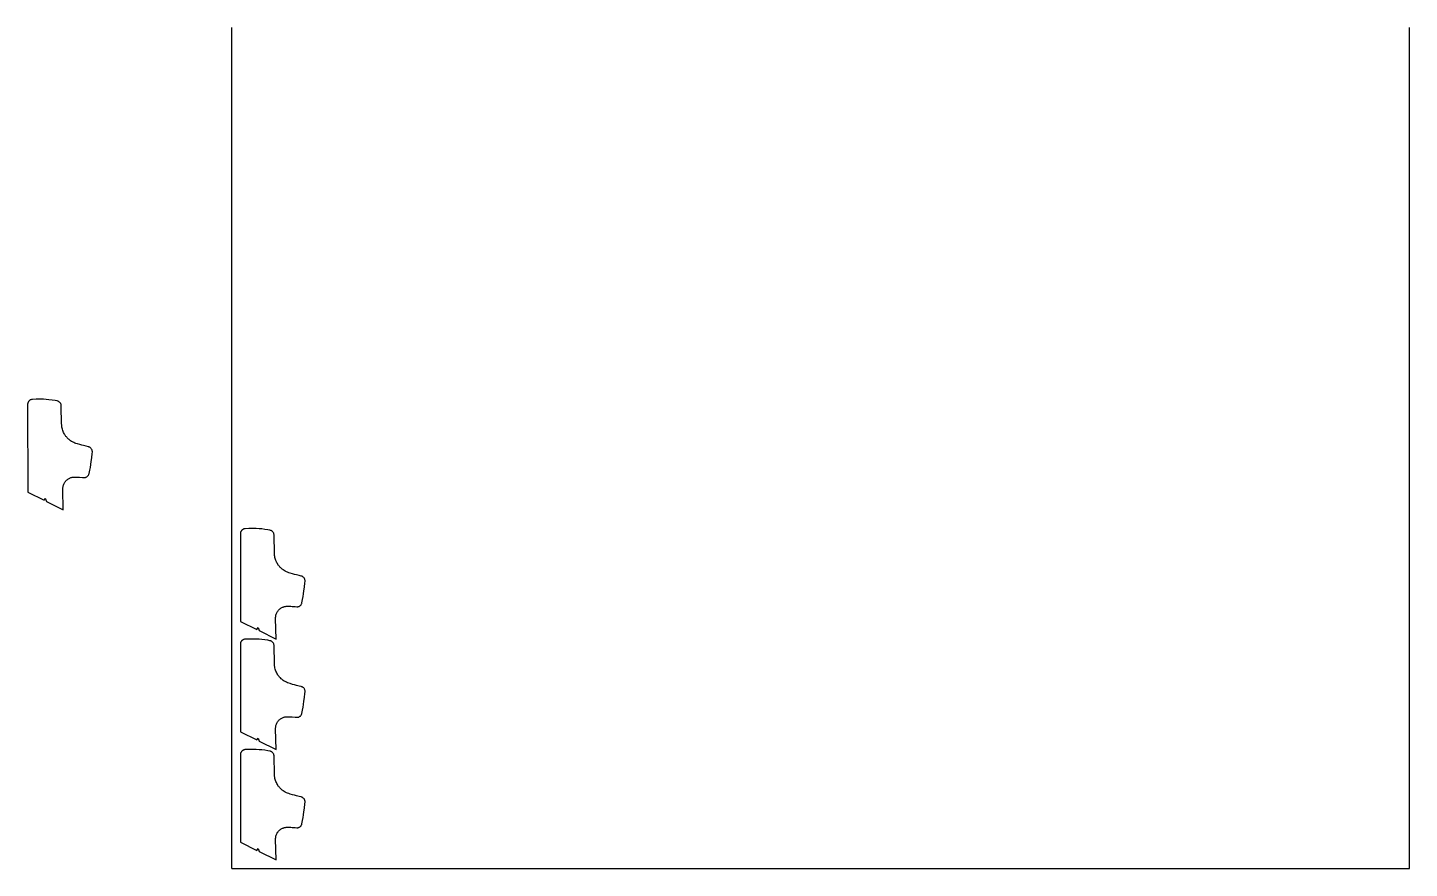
# Model space of a CAD drawing. Header units: millimetres. Extents: x -243 to 1400, y 0 to 1000.
import ezdxf

# ---------------------------------------------------------------- set-up
doc = ezdxf.new("R2010")
doc.units = ezdxf.units.MM
doc.layers.add('MIDL_IN_LYCRA_2100', color=7, linetype='Continuous')

msp = doc.modelspace()

# ---------------------------------------------------------------- linework, layer by layer
for p, q in [((0, 0), (0, 1000)), ((1400, 0), (1400, 1000)), ((0, 0), (1400, 0))]:
    msp.add_line(p, q)
at = {"layer": 'MIDL_IN_LYCRA_2100', "color": 0}
for points in [[(-201.1, 451.2), (-201.1, 452.1), (-201, 453.1), (-200.9, 454), (-200.7, 455), (-200.4, 455.9), (-200, 456.8), (-199.7, 457.7), (-199.2, 458.6), (-198.7, 459.4), (-198.1, 460.2), (-197.5, 460.9), (-196.8, 461.6), (-196, 462.3), (-195.3, 462.9), (-194.5, 463.4), (-193.6, 463.9), (-192.9, 464.3), (-192.3, 464.5), (-191.5, 464.8), (-190.9, 465), (-190.1, 465.2), (-189.4, 465.4), (-188.5, 465.5), (-187.8, 465.5), (-187.3, 465.5), (-186.7, 465.5), (-183.1, 465.4), (-181.4, 465.3), (-177.9, 465), (-176, 464.8), (-175.4, 464.8), (-174.8, 464.9), (-174.3, 465), (-173.7, 465.2), (-173.2, 465.4), (-172.7, 465.7), (-172.2, 466), (-171.7, 466.4), (-171.3, 466.8), (-170.9, 467.2), (-170.6, 467.7), (-170.3, 468.3), (-170.1, 468.8), (-169.9, 469.5), (-169.1, 473.5), (-168.4, 477), (-167.9, 480.2), (-167.4, 483.9), (-166.8, 488.3), (-166.2, 493.3), (-166, 495.1), (-166, 495.7), (-166.1, 496.3), (-166.2, 496.9), (-166.4, 497.6), (-166.6, 498.2), (-166.9, 498.7), (-167.3, 499.2), (-167.7, 499.7), (-168.1, 500.2), (-168.6, 500.5), (-169.2, 500.9), (-169.7, 501.1), (-170.2, 501.3), (-170.6, 501.4), (-173.3, 502), (-176.4, 502.8), (-178.7, 503.4), (-181, 504), (-183.7, 504.9), (-185.5, 505.4), (-186.8, 505.9), (-188.2, 506.5), (-188.9, 506.8), (-189.6, 507.2), (-190.9, 507.9), (-192.1, 508.7), (-192.7, 509.2), (-193.2, 509.6), (-193.8, 510.1), (-194.4, 510.6), (-195.4, 511.6), (-195.9, 512.1), (-196.5, 512.7), (-196.9, 513.3), (-197.4, 513.8), (-197.8, 514.5), (-198.3, 515.1), (-199, 516.2), (-199.6, 517.4), (-200.2, 518.5), (-200.8, 519.8), (-201.2, 521), (-201.6, 522.3), (-202, 523.6), (-202.2, 524.8), (-202.3, 525.7), (-202.4, 526.6), (-202.5, 527.4), (-202.6, 528.3), (-203, 550.2), (-203, 550.6), (-203.1, 551.2), (-203.2, 551.8), (-203.4, 552.4), (-203.7, 552.9), (-204, 553.4), (-204.3, 553.8), (-204.7, 554.3), (-205.2, 554.7), (-205.8, 555.1), (-206.1, 555.3), (-206.4, 555.5), (-206.8, 555.6), (-207.1, 555.8), (-207.8, 556), (-210.4, 556.4), (-214, 557), (-217.6, 557.4), (-220.8, 557.7), (-224.3, 557.9), (-228.4, 557.9), (-233, 557.9), (-237.4, 557.8), (-237.8, 557.7), (-238.2, 557.7), (-239, 557.4), (-239.4, 557.3), (-239.8, 557.1), (-240.2, 556.9), (-240.6, 556.6), (-240.9, 556.3), (-241.2, 556), (-241.6, 555.7), (-241.8, 555.3), (-242.1, 554.9), (-242.3, 554.5), (-242.5, 554.1), (-242.7, 553.7), (-242.8, 553.3), (-242.9, 552.9), (-243, 552.4), (-243, 552), (-242.8, 447.5), (-223.3, 437.8), (-222, 440.2), (-220.7, 436.5), (-200.6, 426.5), (-201.1, 451.2)], [(-201.1, 451.2), (-201.1, 452.1), (-201, 453.1), (-200.9, 454), (-200.7, 455), (-200.4, 455.9), (-200, 456.8), (-199.7, 457.7), (-199.2, 458.6), (-198.7, 459.4), (-198.1, 460.2), (-197.5, 460.9), (-196.8, 461.6), (-196, 462.3), (-195.3, 462.9), (-194.5, 463.4), (-193.6, 463.9), (-192.9, 464.3), (-192.3, 464.5), (-191.5, 464.8), (-190.9, 465), (-190.1, 465.2), (-189.4, 465.4), (-188.5, 465.5), (-187.8, 465.5), (-187.3, 465.5), (-186.7, 465.5), (-183.1, 465.4), (-181.4, 465.3), (-177.9, 465), (-176, 464.8), (-175.4, 464.8), (-174.8, 464.9), (-174.3, 465), (-173.7, 465.2), (-173.2, 465.4), (-172.7, 465.7), (-172.2, 466), (-171.7, 466.4), (-171.3, 466.8), (-170.9, 467.2), (-170.6, 467.7), (-170.3, 468.3), (-170.1, 468.8), (-169.9, 469.5), (-169.1, 473.5), (-168.4, 477), (-167.9, 480.2), (-167.4, 483.9), (-166.8, 488.3), (-166.2, 493.3), (-166, 495.1), (-166, 495.7), (-166.1, 496.3), (-166.2, 496.9), (-166.4, 497.6), (-166.6, 498.2), (-166.9, 498.7), (-167.3, 499.2), (-167.7, 499.7), (-168.1, 500.2), (-168.6, 500.5), (-169.2, 500.9), (-169.7, 501.1), (-170.2, 501.3), (-170.6, 501.4), (-173.3, 502), (-176.4, 502.8), (-178.7, 503.4), (-181, 504), (-183.7, 504.9), (-185.5, 505.4), (-186.8, 505.9), (-188.2, 506.5), (-188.9, 506.8), (-189.6, 507.2), (-190.9, 507.9), (-192.1, 508.7), (-192.7, 509.2), (-193.2, 509.6), (-193.8, 510.1), (-194.4, 510.6), (-195.4, 511.6), (-195.9, 512.1), (-196.5, 512.7), (-196.9, 513.3), (-197.4, 513.8), (-197.8, 514.5), (-198.3, 515.1), (-199, 516.2), (-199.6, 517.4), (-200.2, 518.5), (-200.8, 519.8), (-201.2, 521), (-201.6, 522.3), (-202, 523.6), (-202.2, 524.8), (-202.3, 525.7), (-202.4, 526.6), (-202.5, 527.4), (-202.6, 528.3), (-203, 550.2), (-203, 550.6), (-203.1, 551.2), (-203.2, 551.8), (-203.4, 552.4), (-203.7, 552.9), (-204, 553.4), (-204.3, 553.8), (-204.7, 554.3), (-205.2, 554.7), (-205.8, 555.1), (-206.1, 555.3), (-206.4, 555.5), (-206.8, 555.6), (-207.1, 555.8), (-207.8, 556), (-210.4, 556.4), (-214, 557), (-217.6, 557.4), (-220.8, 557.7), (-224.3, 557.9), (-228.4, 557.9), (-233, 557.9), (-237.4, 557.8), (-237.8, 557.7), (-238.2, 557.7), (-239, 557.4), (-239.4, 557.3), (-239.8, 557.1), (-240.2, 556.9), (-240.6, 556.6), (-240.9, 556.3), (-241.2, 556), (-241.6, 555.7), (-241.8, 555.3), (-242.1, 554.9), (-242.3, 554.5), (-242.5, 554.1), (-242.7, 553.7), (-242.8, 553.3), (-242.9, 552.9), (-243, 552.4), (-243, 552), (-242.8, 447.5), (-223.3, 437.8), (-222, 440.2), (-220.7, 436.5), (-200.6, 426.5), (-201.1, 451.2)], [(51.9, 297.4), (51.9, 298.4), (52, 299.4), (52.1, 300.3), (52.3, 301.3), (52.6, 302.2), (52.9, 303.1), (53.3, 304), (53.8, 304.8), (54.3, 305.7), (54.9, 306.4), (55.5, 307.2), (56.2, 307.9), (57, 308.6), (57.7, 309.2), (58.5, 309.7), (59.4, 310.2), (60.1, 310.5), (60.7, 310.8), (61.5, 311.1), (62.1, 311.3), (62.9, 311.5), (63.6, 311.6), (64.4, 311.7), (65.2, 311.8), (65.7, 311.8), (66.3, 311.8), (69.9, 311.7), (71.6, 311.5), (75.1, 311.3), (77, 311.1), (77.5, 311.1), (78.2, 311.2), (78.7, 311.3), (79.3, 311.4), (79.8, 311.6), (80.3, 311.9), (80.8, 312.3), (81.3, 312.6), (81.7, 313.1), (82.1, 313.5), (82.4, 314), (82.7, 314.5), (82.9, 315.1), (83.1, 315.7), (83.9, 319.7), (84.6, 323.3), (85.1, 326.5), (85.6, 330.2), (86.2, 334.6), (86.8, 339.5), (86.9, 341.4), (87, 342), (86.9, 342.6), (86.8, 343.2), (86.6, 343.9), (86.4, 344.4), (86.1, 344.9), (85.7, 345.5), (85.3, 346), (84.8, 346.4), (84.4, 346.8), (83.8, 347.1), (83.3, 347.4), (82.8, 347.5), (82.4, 347.7), (79.7, 348.3), (76.6, 349), (74.3, 349.7), (72, 350.3), (69.2, 351.1), (67.5, 351.7), (66.2, 352.2), (64.8, 352.7), (64.1, 353.1), (63.4, 353.4), (62.1, 354.2), (60.9, 355), (60.3, 355.4), (59.8, 355.9), (59.2, 356.4), (58.6, 356.9), (57.5, 357.9), (57, 358.4), (56.5, 359), (56.1, 359.5), (55.6, 360.1), (55.1, 360.7), (54.7, 361.3), (54, 362.5), (53.4, 363.6), (52.8, 364.8), (52.2, 366), (51.8, 367.3), (51.4, 368.5), (51, 369.8), (50.8, 371.1), (50.6, 372), (50.5, 372.8), (50.5, 373.7), (50.4, 374.6), (50, 396.4), (50, 396.9), (49.9, 397.5), (49.8, 398.1), (49.6, 398.6), (49.3, 399.1), (49, 399.6), (48.7, 400.1), (48.3, 400.6), (47.8, 401), (47.2, 401.4), (46.9, 401.6), (46.6, 401.7), (46.2, 401.9), (45.9, 402), (45.2, 402.2), (42.6, 402.7), (38.9, 403.2), (35.4, 403.7), (32.2, 403.9), (28.7, 404.1), (24.5, 404.2), (20, 404.1), (15.5, 404), (15.2, 404), (14.7, 403.9), (14, 403.7), (13.6, 403.5), (13.2, 403.3), (12.8, 403.1), (12.4, 402.8), (12.1, 402.6), (11.8, 402.3), (11.4, 401.9), (11.2, 401.6), (10.9, 401.2), (10.7, 400.8), (10.5, 400.4), (10.3, 400), (10.2, 399.6), (10.1, 399.2), (10, 398.7), (10, 398.3), (10.2, 293.8), (29.6, 284.1), (31, 286.4), (32.3, 282.8), (52.4, 272.8), (51.9, 297.4)], [(51.9, 166), (51.9, 167), (52, 168), (52.1, 168.9), (52.3, 169.9), (52.6, 170.8), (52.9, 171.7), (53.3, 172.6), (53.8, 173.4), (54.3, 174.3), (54.9, 175), (55.5, 175.8), (56.2, 176.5), (57, 177.2), (57.7, 177.8), (58.5, 178.3), (59.4, 178.8), (60.1, 179.1), (60.7, 179.4), (61.5, 179.7), (62.1, 179.9), (62.9, 180.1), (63.6, 180.2), (64.4, 180.3), (65.2, 180.4), (65.7, 180.4), (66.3, 180.4), (69.9, 180.3), (71.6, 180.2), (75.1, 179.9), (77, 179.7), (77.5, 179.7), (78.2, 179.8), (78.7, 179.9), (79.3, 180), (79.8, 180.2), (80.3, 180.5), (80.8, 180.9), (81.3, 181.2), (81.7, 181.7), (82.1, 182.1), (82.4, 182.6), (82.7, 183.1), (82.9, 183.7), (83.1, 184.3), (83.9, 188.3), (84.6, 191.9), (85.1, 195.1), (85.6, 198.8), (86.2, 203.2), (86.8, 208.1), (86.9, 210), (87, 210.6), (86.9, 211.2), (86.8, 211.8), (86.6, 212.5), (86.4, 213), (86.1, 213.6), (85.7, 214.1), (85.3, 214.6), (84.8, 215), (84.4, 215.4), (83.8, 215.7), (83.3, 216), (82.8, 216.1), (82.4, 216.3), (79.7, 216.9), (76.6, 217.6), (74.3, 218.3), (72, 218.9), (69.2, 219.7), (67.5, 220.3), (66.2, 220.8), (64.8, 221.4), (64.1, 221.7), (63.4, 222.1), (62.1, 222.8), (60.9, 223.6), (60.3, 224), (59.8, 224.5), (59.2, 225), (58.6, 225.5), (57.5, 226.5), (57, 227), (56.5, 227.6), (56.1, 228.1), (55.6, 228.7), (55.1, 229.3), (54.7, 229.9), (54, 231.1), (53.4, 232.2), (52.8, 233.4), (52.2, 234.6), (51.8, 235.9), (51.4, 237.1), (51, 238.4), (50.8, 239.7), (50.6, 240.6), (50.5, 241.4), (50.5, 242.3), (50.4, 243.2), (50, 265.1), (50, 265.5), (49.9, 266.1), (49.8, 266.7), (49.6, 267.2), (49.3, 267.7), (49, 268.2), (48.7, 268.7), (48.3, 269.2), (47.8, 269.6), (47.2, 270), (46.9, 270.2), (46.6, 270.3), (46.2, 270.5), (45.9, 270.6), (45.2, 270.8), (42.6, 271.3), (38.9, 271.8), (35.4, 272.3), (32.2, 272.5), (28.7, 272.7), (24.5, 272.8), (20, 272.8), (15.5, 272.6), (15.2, 272.6), (14.7, 272.5), (14, 272.3), (13.6, 272.1), (13.2, 272), (12.8, 271.7), (12.4, 271.5), (12.1, 271.2), (11.8, 270.9), (11.4, 270.5), (11.2, 270.2), (10.9, 269.8), (10.7, 269.4), (10.5, 269), (10.3, 268.6), (10.2, 268.2), (10.1, 267.8), (10, 267.3), (10, 266.9), (10.2, 162.4), (29.6, 152.7), (31, 155), (32.3, 151.4), (52.4, 141.4), (51.9, 166)], [(51.9, 34.6), (51.9, 35.6), (52, 36.6), (52.1, 37.5), (52.3, 38.5), (52.6, 39.4), (52.9, 40.3), (53.3, 41.2), (53.8, 42), (54.3, 42.9), (54.9, 43.6), (55.5, 44.4), (56.2, 45.1), (57, 45.8), (57.7, 46.4), (58.5, 46.9), (59.4, 47.4), (60.1, 47.7), (60.7, 48), (61.5, 48.3), (62.1, 48.5), (62.9, 48.7), (63.6, 48.8), (64.4, 48.9), (65.2, 49), (65.7, 49), (66.3, 49), (69.9, 48.9), (71.6, 48.8), (75.1, 48.5), (77, 48.3), (77.5, 48.3), (78.2, 48.4), (78.7, 48.5), (79.3, 48.7), (79.8, 48.9), (80.3, 49.1), (80.8, 49.5), (81.3, 49.8), (81.7, 50.3), (82.1, 50.7), (82.4, 51.2), (82.7, 51.7), (82.9, 52.3), (83.1, 52.9), (83.9, 57), (84.6, 60.5), (85.1, 63.7), (85.6, 67.4), (86.2, 71.8), (86.8, 76.7), (86.9, 78.6), (87, 79.2), (86.9, 79.8), (86.8, 80.4), (86.6, 81.1), (86.4, 81.6), (86.1, 82.2), (85.7, 82.7), (85.3, 83.2), (84.8, 83.6), (84.4, 84), (83.8, 84.3), (83.3, 84.6), (82.8, 84.8), (82.4, 84.9), (79.7, 85.5), (76.6, 86.2), (74.3, 86.9), (72, 87.5), (69.2, 88.3), (67.5, 88.9), (66.2, 89.4), (64.8, 90), (64.1, 90.3), (63.4, 90.7), (62.1, 91.4), (60.9, 92.2), (60.3, 92.6), (59.8, 93.1), (59.2, 93.6), (58.6, 94.1), (57.5, 95.1), (57, 95.6), (56.5, 96.2), (56.1, 96.8), (55.6, 97.3), (55.1, 97.9), (54.7, 98.5), (54, 99.7), (53.4, 100.8), (52.8, 102), (52.2, 103.2), (51.8, 104.5), (51.4, 105.7), (51, 107), (50.8, 108.3), (50.6, 109.2), (50.5, 110), (50.5, 110.9), (50.4, 111.8), (50, 133.7), (50, 134.1), (49.9, 134.7), (49.8, 135.3), (49.6, 135.8), (49.3, 136.3), (49, 136.8), (48.7, 137.3), (48.3, 137.8), (47.8, 138.2), (47.2, 138.6), (46.9, 138.8), (46.6, 139), (46.2, 139.1), (45.9, 139.3), (45.2, 139.4), (42.6, 139.9), (38.9, 140.4), (35.4, 140.9), (32.2, 141.1), (28.7, 141.3), (24.5, 141.4), (20, 141.4), (15.5, 141.2), (15.2, 141.2), (14.7, 141.1), (14, 140.9), (13.6, 140.7), (13.2, 140.6), (12.8, 140.3), (12.4, 140.1), (12.1, 139.8), (11.8, 139.5), (11.4, 139.1), (11.2, 138.8), (10.9, 138.4), (10.7, 138), (10.5, 137.6), (10.3, 137.2), (10.2, 136.8), (10.1, 136.4), (10, 135.9), (10, 135.5), (10.2, 31), (29.6, 21.3), (31, 23.6), (32.3, 20), (52.4, 10), (51.9, 34.6)], [(51.9, 34.6), (51.9, 35.6), (52, 36.6), (52.1, 37.5), (52.3, 38.5), (52.6, 39.4), (52.9, 40.3), (53.3, 41.2), (53.8, 42), (54.3, 42.9), (54.9, 43.6), (55.5, 44.4), (56.2, 45.1), (57, 45.8), (57.7, 46.4), (58.5, 46.9), (59.4, 47.4), (60.1, 47.7), (60.7, 48), (61.5, 48.3), (62.1, 48.5), (62.9, 48.7), (63.6, 48.8), (64.4, 48.9), (65.2, 49), (65.7, 49), (66.3, 49), (69.9, 48.9), (71.6, 48.8), (75.1, 48.5), (77, 48.3), (77.5, 48.3), (78.2, 48.4), (78.7, 48.5), (79.3, 48.7), (79.8, 48.9), (80.3, 49.1), (80.8, 49.5), (81.3, 49.8), (81.7, 50.3), (82.1, 50.7), (82.4, 51.2), (82.7, 51.7), (82.9, 52.3), (83.1, 52.9), (83.9, 57), (84.6, 60.5), (85.1, 63.7), (85.6, 67.4), (86.2, 71.8), (86.8, 76.7), (86.9, 78.6), (87, 79.2), (86.9, 79.8), (86.8, 80.4), (86.6, 81.1), (86.4, 81.6), (86.1, 82.2), (85.7, 82.7), (85.3, 83.2), (84.8, 83.6), (84.4, 84), (83.8, 84.3), (83.3, 84.6), (82.8, 84.8), (82.4, 84.9), (79.7, 85.5), (76.6, 86.2), (74.3, 86.9), (72, 87.5), (69.2, 88.3), (67.5, 88.9), (66.2, 89.4), (64.8, 90), (64.1, 90.3), (63.4, 90.7), (62.1, 91.4), (60.9, 92.2), (60.3, 92.6), (59.8, 93.1), (59.2, 93.6), (58.6, 94.1), (57.5, 95.1), (57, 95.6), (56.5, 96.2), (56.1, 96.8), (55.6, 97.3), (55.1, 97.9), (54.7, 98.5), (54, 99.7), (53.4, 100.8), (52.8, 102), (52.2, 103.2), (51.8, 104.5), (51.4, 105.7), (51, 107), (50.8, 108.3), (50.6, 109.2), (50.5, 110), (50.5, 110.9), (50.4, 111.8), (50, 133.7), (50, 134.1), (49.9, 134.7), (49.8, 135.3), (49.6, 135.8), (49.3, 136.3), (49, 136.8), (48.7, 137.3), (48.3, 137.8), (47.8, 138.2), (47.2, 138.6), (46.9, 138.8), (46.6, 139), (46.2, 139.1), (45.9, 139.3), (45.2, 139.4), (42.6, 139.9), (38.9, 140.4), (35.4, 140.9), (32.2, 141.1), (28.7, 141.3), (24.5, 141.4), (20, 141.4), (15.5, 141.2), (15.2, 141.2), (14.7, 141.1), (14, 140.9), (13.6, 140.7), (13.2, 140.6), (12.8, 140.3), (12.4, 140.1), (12.1, 139.8), (11.8, 139.5), (11.4, 139.1), (11.2, 138.8), (10.9, 138.4), (10.7, 138), (10.5, 137.6), (10.3, 137.2), (10.2, 136.8), (10.1, 136.4), (10, 135.9), (10, 135.5), (10.2, 31), (29.6, 21.3), (31, 23.6), (32.3, 20), (52.4, 10), (51.9, 34.6)]]:
    msp.add_lwpolyline(points, dxfattribs=at)

doc.saveas('drawing.dxf')
